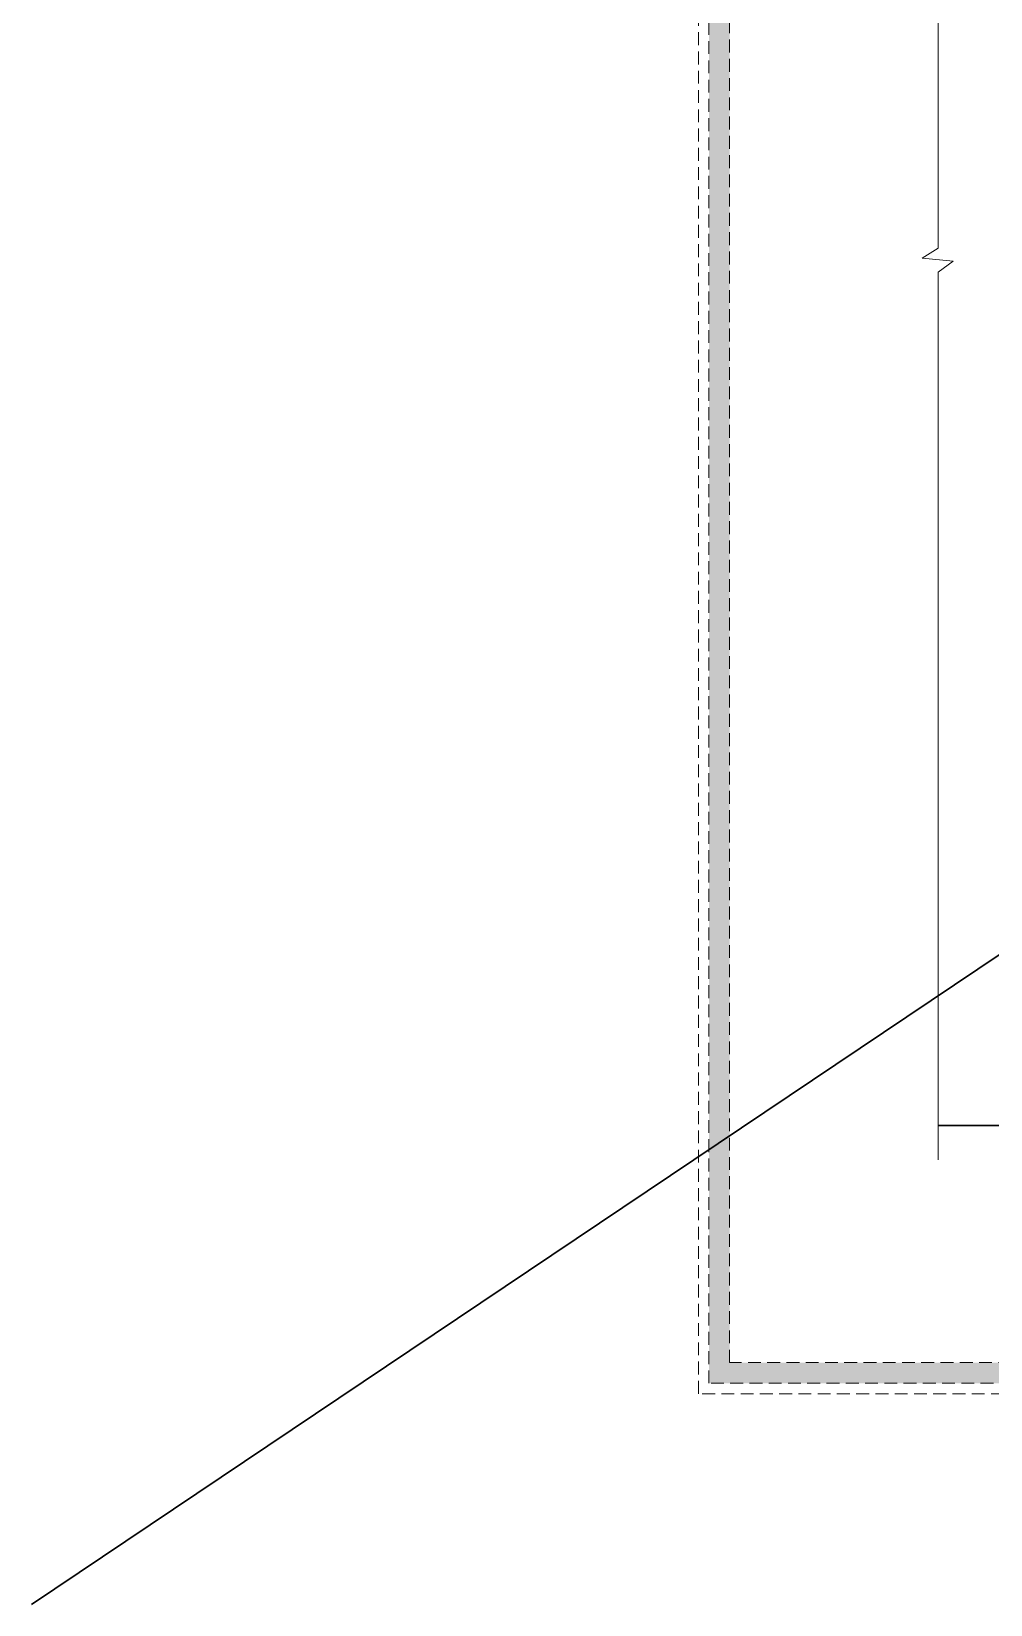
# Model space of a CAD drawing. Header units: millimetres. Extents: x 56222 to 3066687, y -650199 to -121287.
# Drawn here: x 132256.5 to 132331.2, y -183109.5 to -182987 of the extents above; entities that cross this region are included whole.
import ezdxf

# ---------------------------------------------------------------- set-up
doc = ezdxf.new("R2010")
doc.units = ezdxf.units.MM
doc.header["$MEASUREMENT"] = 0
doc.linetypes.add('DASHEDX2', pattern=[1.5, 1, -0.5])
for name, color, linetype, lineweight in [('Dimension', 10, 'DASHEDX2', 20), ('glass', 132, 'Continuous', 20), ('SECTION ( SLAB PLine )', 104, 'Continuous', 30), ('Text', 7, 'Continuous', 15)]:
    doc.layers.add(name, color=color, linetype=linetype, lineweight=lineweight)

msp = doc.modelspace()

# ---------------------------------------------------------------- hatches: boundary and pattern name
at = {"layer": 'Dimension', "true_color": 0xd39e00}
h = msp.add_hatch(color=42, dxfattribs=at)
h.paths.add_polyline_path([(132309.27, -182929.93), (132309.27, -183092.3), (132539.94, -183092.3), (132539.94, -182929.93)])
h.paths.add_polyline_path([(132310.88, -183090.68), (132538.32, -183090.68), (132538.32, -182931.55), (132310.88, -182931.55)], flags=16)

# ---------------------------------------------------------------- linework, layer by layer
at = {"layer": 'Dimension', "color": 42, "true_color": 0xd39e00, "elevation": 0.12}
for points in [[(132308.46, -182929.12), (132540.75, -182929.12), (132540.75, -183093.11), (132308.46, -183093.11)], [(132309.27, -182929.93), (132539.94, -182929.93), (132539.94, -183092.3), (132309.27, -183092.3)], [(132310.88, -182931.55), (132538.32, -182931.55), (132538.32, -183090.68), (132310.88, -183090.68)]]:
    msp.add_lwpolyline(points, close=True, dxfattribs=at)
at = {"layer": 'glass', "color": 242, "lineweight": 30, "true_color": 0xcd2027}
msp.add_line((132256.5, -183109.52), (132591.48, -182884.76), dxfattribs=at)
at = {"layer": 'SECTION ( SLAB PLine )', "color": 1}
msp.add_line((132327.14, -183072.22), (132481.9, -183072.22), dxfattribs=at)
at = {"layer": 'Text', "color": 251, "linetype": 'Continuous', "lineweight": 0, "true_color": 0x636466}
msp.add_lwpolyline([(132327.14, -182934.73), (132327.14, -183003.91), (132325.88, -183004.69), (132328.31, -183004.94), (132327.14, -183005.78), (132327.14, -183074.91)], dxfattribs=at)

doc.saveas('drawing.dxf')
